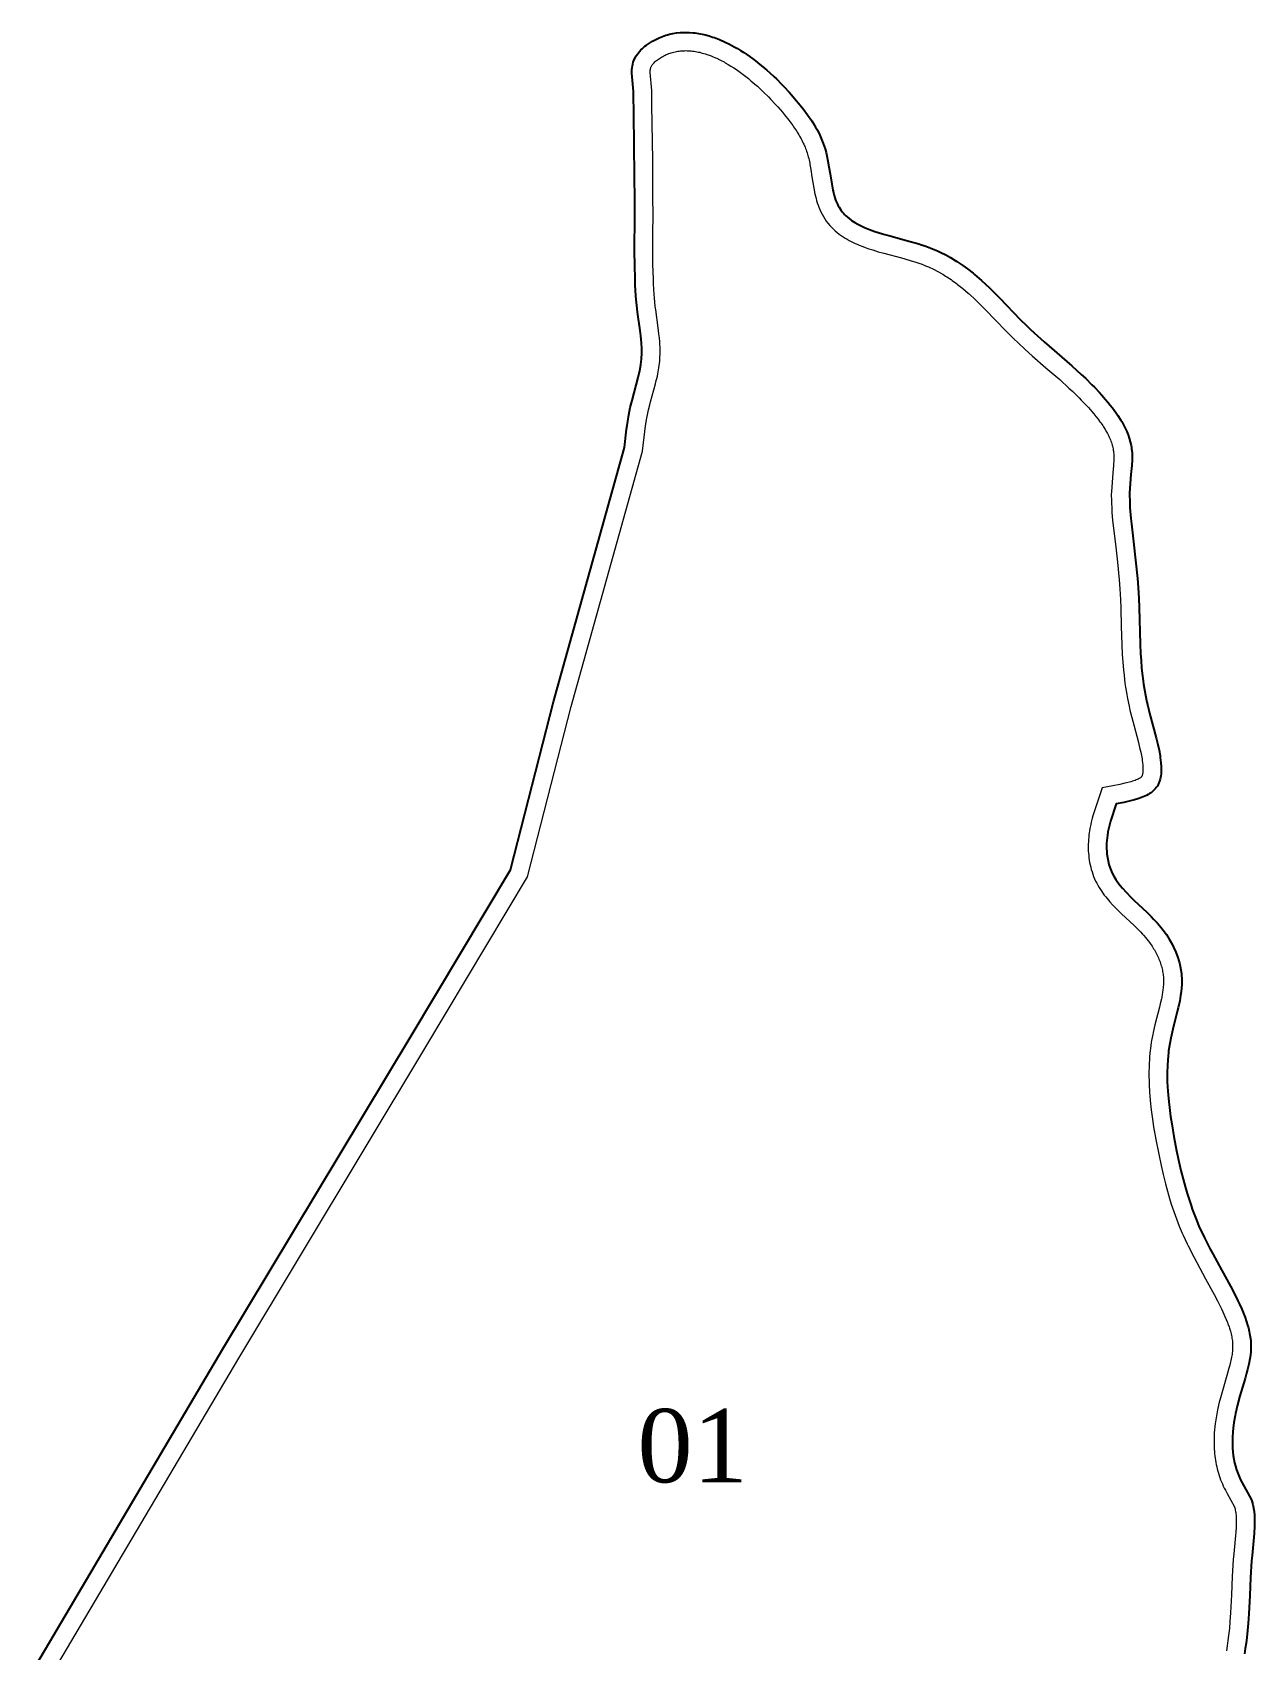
# Model space of a CAD drawing. Extents: x 709175 to 711772, y 7862468 to 7865374.
# Drawn here: x 710938.5 to 711272.4, y 7864932 to 7865373.7 of the extents above; entities that cross this region are included whole.
import ezdxf
from ezdxf.enums import TextEntityAlignment as Align

# ---------------------------------------------------------------- set-up
doc = ezdxf.new("R2010")
doc.units = 0
for name, color, linetype in [('NUMERAÇÕES', 7, 'Continuous'), ('Perimetro', 1, 'Continuous'), ('ÁREAS', 7, 'Continuous')]:
    doc.layers.add(name, color=color, linetype=linetype)
doc.layers.add('NUMERAÇÕES DOS TALHÕES', color=7, linetype='Continuous', true_color=0xffffff)
doc.layers.add('TALHÕES', color=3, linetype='Continuous', lineweight=9, true_color=0x00ff00)
doc.styles.add('AREAS', font='times.ttf')

# ---------------------------------------------------------------- blocks, each defined once
blk = doc.blocks.new('area_de_talhao')
at = {"layer": 'NUMERAÇÕES', "linetype": 'Continuous', "style": 'AREAS'}
blk.add_attdef('NRO', text='', height=20, dxfattribs=at).set_placement((0, 6.08), align=Align.CENTER)
at = {"layer": 'ÁREAS', "linetype": 'Continuous', "style": 'AREAS', "flags": 1}
for tag, height, p in [('AREAREAL', 0.001, (0, 0)), ('AREA', 20, (0, -23.92))]:
    blk.add_attdef(tag, text='', height=height, dxfattribs=at).set_placement(p, align=Align.CENTER)

msp = doc.modelspace()

# ---------------------------------------------------------------- linework, layer by layer
at = {"layer": 'Perimetro', "color": 1}
msp.add_lwpolyline([(710938.53, 7864926.11), (710990.6, 7865014.12), (711041.75, 7865099.19), (711069.13, 7865145.02), (711080.87, 7865190.9), (711100.24, 7865260.36), (711100.84, 7865265.32), (711100.98, 7865266.31), (711101.46, 7865269.27), (711101.85, 7865271.23), (711102.31, 7865273.18), (711104, 7865279.45), (711104.45, 7865281.4), (711104.71, 7865282.88), (711104.84, 7865283.87), (711104.89, 7865284.37), (711104.93, 7865284.87), (711104.97, 7865285.87), (711104.97, 7865287.37), (711104.89, 7865288.87), (711104.8, 7865289.86), (711104.7, 7865290.86), (711104.51, 7865292.34), (711103.83, 7865297.3), (711103.71, 7865298.29), (711103.47, 7865300.78), (711103.39, 7865301.78), (711103.2, 7865304.77), (711103.14, 7865306.27), (711103.04, 7865310.27), (711103.02, 7865313.77), (711103.05, 7865323.77), (711103.04, 7865328.77), (711103.01, 7865333.77), (711102.91, 7865343.77), (711102.71, 7865357.61), (711102.24, 7865362.59), (711102.28, 7865363.59), (711102.34, 7865364.08), (711102.41, 7865364.58), (711102.52, 7865365.07), (711102.65, 7865365.55), (711102.81, 7865366.02), (711103.01, 7865366.48), (711103.23, 7865366.93), (711103.49, 7865367.36), (711103.77, 7865367.77), (711104.07, 7865368.17), (711104.39, 7865368.55), (711104.73, 7865368.92), (711105.09, 7865369.27), (711105.84, 7865369.93), (711106.23, 7865370.24), (711107.05, 7865370.81), (711107.9, 7865371.33), (711108.78, 7865371.81), (711109.69, 7865372.23), (711110.62, 7865372.6), (711111.56, 7865372.93), (711112.04, 7865373.07), (711112.53, 7865373.2), (711113.5, 7865373.41), (711114.49, 7865373.57), (711115.48, 7865373.68), (711115.98, 7865373.71), (711116.98, 7865373.74), (711117.98, 7865373.71), (711118.98, 7865373.64), (711119.48, 7865373.58), (711120.47, 7865373.44), (711121.45, 7865373.26), (711122.42, 7865373.03), (711123.39, 7865372.76), (711124.34, 7865372.46), (711124.81, 7865372.3), (711126.22, 7865371.77), (711127.59, 7865371.17), (711128.94, 7865370.51), (711130.26, 7865369.8), (711131.12, 7865369.3), (711131.98, 7865368.78), (711132.82, 7865368.24), (711133.65, 7865367.68), (711135.28, 7865366.52), (711136.08, 7865365.92), (711137.26, 7865364.99), (711138.03, 7865364.36), (711139.17, 7865363.38), (711139.92, 7865362.72), (711141.02, 7865361.7), (711141.74, 7865361.01), (711143.16, 7865359.6), (711143.85, 7865358.88), (711145.22, 7865357.42), (711145.88, 7865356.67), (711147.19, 7865355.16), (711147.83, 7865354.39), (711149.08, 7865352.82), (711150.27, 7865351.22), (711151.4, 7865349.57), (711151.67, 7865349.15), (711152.44, 7865347.86), (711152.93, 7865346.99), (711153.6, 7865345.65), (711153.81, 7865345.19), (711154.2, 7865344.27), (711154.56, 7865343.34), (711155.04, 7865341.92), (711155.31, 7865340.96), (711155.55, 7865339.98), (711155.84, 7865338.51), (711156.1, 7865337.04), (711156.4, 7865335.06), (711157.17, 7865330.63), (711157.41, 7865329.66), (711157.54, 7865329.17), (711157.84, 7865328.22), (711158.02, 7865327.75), (711158.41, 7865326.83), (711158.63, 7865326.38), (711158.87, 7865325.95), (711159.14, 7865325.52), (711159.42, 7865325.11), (711159.73, 7865324.71), (711160.05, 7865324.33), (711160.39, 7865323.97), (711160.75, 7865323.62), (711161.5, 7865322.96), (711162.3, 7865322.36), (711163.14, 7865321.81), (711164, 7865321.32), (711164.9, 7865320.86), (711165.81, 7865320.45), (711167.2, 7865319.88), (711168.61, 7865319.38), (711169.56, 7865319.07), (711170.99, 7865318.63), (711172.44, 7865318.22), (711177.26, 7865316.92), (711180.63, 7865315.96), (711181.11, 7865315.81), (711182.53, 7865315.33), (711183.93, 7865314.81), (711185.78, 7865314.03), (711186.68, 7865313.61), (711188.02, 7865312.93), (711189.33, 7865312.2), (711190.62, 7865311.43), (711191.04, 7865311.16), (711192.7, 7865310.04), (711193.91, 7865309.15), (711195.48, 7865307.92), (711195.87, 7865307.6), (711197.76, 7865305.97), (711199.95, 7865303.92), (711202.78, 7865301.09), (711208.34, 7865295.34), (711210.11, 7865293.58), (711211.19, 7865292.54), (711213.02, 7865290.84), (711214.89, 7865289.17), (711222.44, 7865282.61), (711225.03, 7865280.27), (711226.13, 7865279.24), (711227.92, 7865277.5), (711228.62, 7865276.79), (711230, 7865275.34), (711230.68, 7865274.6), (711231.67, 7865273.47), (711232.31, 7865272.71), (711232.94, 7865271.93), (711233.56, 7865271.15), (711234.45, 7865269.94), (711235.02, 7865269.12), (711235.82, 7865267.85), (711236.08, 7865267.42), (711236.56, 7865266.54), (711237.01, 7865265.65), (711237.43, 7865264.74), (711237.8, 7865263.82), (711238.13, 7865262.87), (711238.4, 7865261.91), (711238.62, 7865260.93), (711238.71, 7865260.44), (711238.78, 7865259.95), (711238.88, 7865258.95), (711238.92, 7865257.95), (711238.91, 7865256.95), (711238.83, 7865255.45), (711238.6, 7865252.96), (711238.23, 7865247.98), (711238.22, 7865247.48), (711238.25, 7865245.48), (711238.32, 7865243.98), (711238.39, 7865242.99), (711238.56, 7865240.99), (711238.72, 7865239.5), (711239.3, 7865234.54), (711239.86, 7865229.57), (711240.34, 7865224.59), (711240.53, 7865222.1), (711240.7, 7865219.1), (711240.8, 7865216.6), (711241.09, 7865206.61), (711241.21, 7865204.11), (711241.34, 7865202.12), (711241.51, 7865200.12), (711241.67, 7865198.63), (711241.92, 7865196.65), (711242.06, 7865195.66), (711242.38, 7865193.68), (711242.56, 7865192.7), (711242.96, 7865190.74), (711243.18, 7865189.76), (711243.65, 7865187.82), (711245.46, 7865181.06), (711245.83, 7865179.6), (711246.26, 7865177.65), (711246.53, 7865176.18), (711246.61, 7865175.68), (711246.79, 7865174.19), (711246.86, 7865173.2), (711246.87, 7865172.7), (711246.85, 7865171.7), (711246.81, 7865171.2), (711246.75, 7865170.7), (711246.66, 7865170.21), (711246.55, 7865169.72), (711246.41, 7865169.24), (711246.24, 7865168.77), (711246.04, 7865168.32), (711245.8, 7865167.88), (711245.52, 7865167.46), (711245.21, 7865167.07), (711244.87, 7865166.7), (711244.5, 7865166.37), (711244.1, 7865166.06), (711243.69, 7865165.79), (711243.26, 7865165.53), (711242.82, 7865165.3), (711242.36, 7865165.09), (711241.44, 7865164.71), (711240.49, 7865164.39), (711239.53, 7865164.11), (711238.08, 7865163.74), (711236.61, 7865163.42), (711234.57, 7865163.01), (711233, 7865158.26), (711232.62, 7865156.81), (711232.3, 7865155.34), (711232.14, 7865154.36), (711232.07, 7865153.86), (711231.97, 7865152.87), (711231.94, 7865152.37), (711231.91, 7865151.37), (711231.92, 7865150.87), (711231.97, 7865149.87), (711232.01, 7865149.37), (711232.14, 7865148.38), (711232.33, 7865147.4), (711232.57, 7865146.43), (711232.87, 7865145.48), (711233.24, 7865144.55), (711233.45, 7865144.09), (711233.92, 7865143.21), (711234.44, 7865142.35), (711235, 7865141.53), (711235.6, 7865140.73), (711236.24, 7865139.96), (711237.24, 7865138.84), (711238.65, 7865137.42), (711239.37, 7865136.72), (711243.01, 7865133.3), (711244.08, 7865132.25), (711244.78, 7865131.53), (711245.8, 7865130.43), (711246.77, 7865129.29), (711247.39, 7865128.5), (711248.26, 7865127.28), (711249.07, 7865126.02), (711249.8, 7865124.71), (711250.25, 7865123.82), (711250.86, 7865122.45), (711251.23, 7865121.52), (711251.39, 7865121.05), (711251.69, 7865120.09), (711251.83, 7865119.61), (711252.06, 7865118.64), (711252.24, 7865117.66), (711252.38, 7865116.67), (711252.43, 7865116.17), (711252.48, 7865115.17), (711252.49, 7865114.67), (711252.47, 7865113.67), (711252.4, 7865112.67), (711252.3, 7865111.68), (711252.16, 7865110.69), (711251.9, 7865109.21), (711251.48, 7865107.26), (711251.24, 7865106.28), (711250.01, 7865101.44), (711249.45, 7865099), (711249.17, 7865097.53), (711248.87, 7865095.55), (711248.81, 7865095.05), (711248.62, 7865093.06), (711248.53, 7865091.57), (711248.48, 7865089.57), (711248.52, 7865087.07), (711248.64, 7865084.57), (711248.72, 7865083.57), (711248.91, 7865081.58), (711249.08, 7865080.09), (711249.42, 7865077.61), (711249.72, 7865075.64), (711250.32, 7865072.19), (711251.06, 7865068.26), (711251.68, 7865065.32), (711252.24, 7865062.89), (711252.84, 7865060.46), (711253.36, 7865058.53), (711253.92, 7865056.61), (711254.36, 7865055.18), (711254.99, 7865053.28), (711255.32, 7865052.33), (711256.02, 7865050.46), (711256.39, 7865049.53), (711257.17, 7865047.69), (711258.64, 7865044.51), (711260.24, 7865041.4), (711260.94, 7865040.08), (711263.35, 7865035.69), (711265.74, 7865031.3), (711266.67, 7865029.53), (711267.78, 7865027.29), (711268.21, 7865026.39), (711268.83, 7865025.02), (711269.22, 7865024.1), (711269.77, 7865022.7), (711270.1, 7865021.76), (711270.55, 7865020.33), (711270.68, 7865019.85), (711270.91, 7865018.87), (711271.01, 7865018.38), (711271.18, 7865017.4), (711271.29, 7865016.41), (711271.35, 7865015.41), (711271.36, 7865014.91), (711271.36, 7865014.41), (711271.3, 7865013.41), (711271.2, 7865012.41), (711271.06, 7865011.42), (711270.78, 7865009.95), (711270.44, 7865008.49), (711270.18, 7865007.52), (711269.78, 7865006.08), (711268.36, 7865001.28), (711267.7, 7864998.87), (711267.12, 7864996.44), (711267.02, 7864995.95), (711266.67, 7864993.98), (711266.48, 7864992.49), (711266.38, 7864991.5), (711266.3, 7864990), (711266.28, 7864989.5), (711266.29, 7864988), (711266.34, 7864987), (711266.42, 7864986.01), (711266.54, 7864985.01), (711266.7, 7864984.03), (711266.9, 7864983.05), (711267.14, 7864982.08), (711267.42, 7864981.12), (711267.58, 7864980.64), (711267.94, 7864979.71), (711268.13, 7864979.25), (711268.55, 7864978.34), (711271.41, 7864973.07), (711271.58, 7864972.6), (711271.86, 7864971.64), (711271.97, 7864971.15), (711272.15, 7864970.17), (711272.22, 7864969.68), (711272.32, 7864968.68), (711272.35, 7864968.18), (711272.37, 7864967.18), (711272.35, 7864965.68), (711272.23, 7864963.69), (711271.65, 7864957.71), (711271.53, 7864956.22), (711271.26, 7864951.73), (711271.03, 7864946.73), (711270.78, 7864941.74), (711270.61, 7864939.25), (711270.44, 7864937.25), (711270.23, 7864935.26), (711270.04, 7864933.78), (711269.82, 7864932.29), (711269.57, 7864930.81)], dxfattribs=at)
at = {"layer": 'TALHÕES'}
msp.add_lwpolyline([(710942.82, 7864923.55), (710994.9, 7865011.56), (711046.04, 7865096.62), (711073.8, 7865143.08), (711085.7, 7865189.61), (711105.16, 7865259.38), (711105.8, 7865264.67), (711105.93, 7865265.57), (711106.3, 7865267.95), (711106.38, 7865268.34), (711106.75, 7865270.21), (711106.83, 7865270.6), (711107.16, 7865271.96), (711107.39, 7865272.85), (711108.72, 7865277.7), (711108.86, 7865278.28), (711109.23, 7865279.84), (711109.35, 7865280.44), (711109.55, 7865281.54), (711109.65, 7865282.13), (711109.73, 7865282.72), (711109.81, 7865283.32), (711109.87, 7865283.92), (711109.92, 7865284.53), (711109.95, 7865285.14), (711109.97, 7865285.74), (711109.98, 7865286.34), (711109.98, 7865286.93), (711109.97, 7865287.53), (711109.91, 7865288.64), (711109.88, 7865289.24), (711109.78, 7865290.34), (711109.67, 7865291.43), (711109.47, 7865293), (711108.79, 7865297.93), (711108.68, 7865298.83), (711108.45, 7865301.22), (711108.37, 7865302.13), (711108.2, 7865305.03), (711108.14, 7865306.44), (711108.04, 7865310.35), (711108.02, 7865313.77), (711108.03, 7865318.75), (711108.05, 7865323.76), (711108.04, 7865328.78), (711108.01, 7865333.8), (711107.97, 7865338.82), (711107.91, 7865343.83), (711107.84, 7865348.84), (711107.77, 7865353.84), (711107.7, 7865357.89), (711107.25, 7865362.76), (711107.25, 7865362.86), (711107.27, 7865363.16), (711107.3, 7865363.43), (711107.33, 7865363.67), (711107.38, 7865363.88), (711107.43, 7865364.07), (711107.49, 7865364.23), (711107.55, 7865364.37), (711107.62, 7865364.53), (711107.72, 7865364.69), (711107.84, 7865364.87), (711107.98, 7865365.05), (711108.14, 7865365.24), (711108.32, 7865365.44), (711108.53, 7865365.64), (711108.75, 7865365.84), (711108.99, 7865366.05), (711109.24, 7865366.24), (711109.51, 7865366.44), (711109.79, 7865366.63), (711110.09, 7865366.82), (711110.39, 7865367), (711110.7, 7865367.17), (711111.02, 7865367.34), (711111.35, 7865367.5), (711111.68, 7865367.65), (711112.02, 7865367.79), (711112.36, 7865367.92), (711112.7, 7865368.04), (711113.04, 7865368.15), (711113.39, 7865368.25), (711113.74, 7865368.34), (711114.09, 7865368.43), (711114.44, 7865368.5), (711114.8, 7865368.56), (711115.16, 7865368.62), (711115.52, 7865368.66), (711115.88, 7865368.69), (711116.25, 7865368.72), (711116.62, 7865368.73), (711116.99, 7865368.74), (711117.36, 7865368.73), (711117.74, 7865368.72), (711118.11, 7865368.7), (711118.49, 7865368.66), (711118.87, 7865368.62), (711119.26, 7865368.57), (711119.64, 7865368.51), (711120.03, 7865368.44), (711120.42, 7865368.36), (711120.8, 7865368.28), (711121.19, 7865368.18), (711121.58, 7865368.08), (711121.97, 7865367.97), (711122.36, 7865367.85), (711122.76, 7865367.72), (711123.13, 7865367.59), (711123.95, 7865367.29), (711124.3, 7865367.15), (711125.12, 7865366.8), (711125.47, 7865366.64), (711126.28, 7865366.25), (711126.64, 7865366.07), (711127.44, 7865365.65), (711127.8, 7865365.45), (711128.57, 7865365), (711129.33, 7865364.54), (711130.08, 7865364.05), (711130.83, 7865363.56), (711131.57, 7865363.04), (711132.31, 7865362.51), (711133.02, 7865361.96), (711134.12, 7865361.1), (711134.81, 7865360.53), (711135.88, 7865359.61), (711136.56, 7865359.01), (711137.6, 7865358.05), (711138.25, 7865357.43), (711139.6, 7865356.09), (711140.23, 7865355.44), (711141.52, 7865354.04), (711142.13, 7865353.37), (711143.38, 7865351.92), (711143.95, 7865351.23), (711145.14, 7865349.74), (711145.39, 7865349.42), (711146.22, 7865348.29), (711146.45, 7865347.97), (711147.22, 7865346.83), (711147.43, 7865346.5), (711147.9, 7865345.73), (711148.09, 7865345.39), (711148.52, 7865344.62), (711148.7, 7865344.28), (711149.08, 7865343.5), (711149.24, 7865343.16), (711149.58, 7865342.37), (711149.72, 7865342.01), (711149.87, 7865341.62), (711150, 7865341.24), (711150.13, 7865340.86), (711150.25, 7865340.47), (711150.37, 7865340.08), (711150.47, 7865339.69), (711150.57, 7865339.29), (711150.66, 7865338.9), (711150.85, 7865338.02), (711150.92, 7865337.62), (711151.16, 7865336.24), (711151.47, 7865334.25), (711152.27, 7865329.63), (711152.43, 7865328.96), (711152.58, 7865328.38), (711152.74, 7865327.79), (711152.92, 7865327.19), (711153.12, 7865326.57), (711153.35, 7865325.95), (711153.6, 7865325.33), (711153.89, 7865324.69), (711154.21, 7865324.05), (711154.57, 7865323.41), (711154.96, 7865322.78), (711155.38, 7865322.16), (711155.83, 7865321.58), (711156.31, 7865321.02), (711156.8, 7865320.49), (711157.31, 7865319.98), (711157.83, 7865319.51), (711158.36, 7865319.07), (711158.9, 7865318.65), (711159.44, 7865318.26), (711159.99, 7865317.89), (711160.53, 7865317.54), (711161.08, 7865317.22), (711161.63, 7865316.91), (711162.18, 7865316.63), (711162.73, 7865316.36), (711163.27, 7865316.1), (711163.81, 7865315.86), (711164.37, 7865315.62), (711165.4, 7865315.21), (711165.97, 7865315.01), (711167, 7865314.64), (711168.05, 7865314.3), (711169.58, 7865313.83), (711171.1, 7865313.4), (711175.93, 7865312.11), (711179.19, 7865311.17), (711179.56, 7865311.05), (711180.9, 7865310.6), (711181.28, 7865310.47), (711182.12, 7865310.15), (711182.5, 7865310), (711183.33, 7865309.65), (711183.7, 7865309.48), (711184.52, 7865309.1), (711184.88, 7865308.92), (711185.69, 7865308.51), (711186.05, 7865308.31), (711186.84, 7865307.87), (711187.19, 7865307.66), (711187.97, 7865307.18), (711188.31, 7865306.97), (711189.46, 7865306.2), (711189.79, 7865305.97), (711190.91, 7865305.15), (711191.24, 7865304.9), (711192.34, 7865304.03), (711192.65, 7865303.77), (711194.09, 7865302.54), (711194.39, 7865302.27), (711196.16, 7865300.63), (711196.45, 7865300.35), (711199.21, 7865297.59), (711201.27, 7865295.46), (711204.78, 7865291.83), (711206.61, 7865290.01), (711207.76, 7865288.9), (711209.66, 7865287.14), (711211.58, 7865285.42), (711215.38, 7865282.12), (711219.12, 7865278.87), (711221.65, 7865276.59), (711222.67, 7865275.63), (711224.4, 7865273.95), (711225.03, 7865273.3), (711226.34, 7865271.93), (711226.95, 7865271.26), (711227.88, 7865270.2), (711228.47, 7865269.51), (711229.04, 7865268.81), (711229.59, 7865268.11), (711230.12, 7865267.39), (711230.36, 7865267.06), (711230.87, 7865266.32), (711231.08, 7865266), (711231.55, 7865265.25), (711231.74, 7865264.93), (711232.16, 7865264.18), (711232.33, 7865263.84), (711232.51, 7865263.48), (711232.68, 7865263.13), (711232.83, 7865262.77), (711232.98, 7865262.42), (711233.12, 7865262.06), (711233.24, 7865261.71), (711233.36, 7865261.36), (711233.47, 7865261.01), (711233.56, 7865260.67), (711233.64, 7865260.33), (711233.71, 7865259.98), (711233.77, 7865259.65), (711233.82, 7865259.31), (711233.86, 7865258.97), (711233.89, 7865258.62), (711233.91, 7865258.25), (711233.92, 7865257.88), (711233.92, 7865257.49), (711233.91, 7865257.09), (711233.9, 7865256.69), (711233.84, 7865255.79), (711233.81, 7865255.39), (711233.62, 7865253.39), (711233.23, 7865248.21), (711233.22, 7865247.5), (711233.23, 7865245.89), (711233.25, 7865245.29), (711233.33, 7865243.7), (711233.4, 7865242.6), (711233.58, 7865240.51), (711233.75, 7865238.95), (711234.34, 7865233.96), (711234.89, 7865229.05), (711235.36, 7865224.16), (711235.54, 7865221.76), (711235.71, 7865218.86), (711235.81, 7865216.44), (711235.94, 7865211.46), (711236.09, 7865206.41), (711236.22, 7865203.82), (711236.36, 7865201.74), (711236.53, 7865199.65), (711236.7, 7865198.06), (711236.96, 7865195.98), (711237.12, 7865194.9), (711237.45, 7865192.83), (711237.65, 7865191.75), (711238.07, 7865189.69), (711238.31, 7865188.62), (711238.81, 7865186.59), (711239.33, 7865184.6), (711240.62, 7865179.8), (711240.96, 7865178.44), (711241.27, 7865177.08), (711241.36, 7865176.69), (711241.61, 7865175.34), (711241.66, 7865174.97), (711241.77, 7865174.12), (711241.81, 7865173.75), (711241.84, 7865173.37), (711241.86, 7865173), (711241.87, 7865172.64), (711241.87, 7865172.31), (711241.86, 7865171.99), (711241.83, 7865171.7), (711241.8, 7865171.43), (711241.76, 7865171.19), (711241.71, 7865170.98), (711241.66, 7865170.8), (711241.61, 7865170.65), (711241.56, 7865170.54), (711241.51, 7865170.45), (711241.47, 7865170.39), (711241.42, 7865170.33), (711241.37, 7865170.28), (711241.3, 7865170.21), (711241.18, 7865170.13), (711241.03, 7865170.02), (711240.83, 7865169.9), (711240.59, 7865169.78), (711240.32, 7865169.65), (711240.02, 7865169.53), (711239.7, 7865169.4), (711239.35, 7865169.28), (711238.99, 7865169.16), (711238.6, 7865169.04), (711238.22, 7865168.93), (711237.36, 7865168.71), (711236.96, 7865168.62), (711235.58, 7865168.31), (711233.67, 7865167.93), (711230.73, 7865167.35), (711228.22, 7865159.71), (711228.04, 7865159.07), (711227.76, 7865158), (711227.62, 7865157.4), (711227.39, 7865156.29), (711227.28, 7865155.67), (711227.19, 7865155.08), (711227.11, 7865154.47), (711227.04, 7865153.86), (711226.99, 7865153.24), (711226.95, 7865152.62), (711226.92, 7865152), (711226.91, 7865151.38), (711226.92, 7865150.75), (711226.94, 7865150.12), (711226.98, 7865149.49), (711227.04, 7865148.86), (711227.11, 7865148.23), (711227.2, 7865147.6), (711227.31, 7865146.96), (711227.44, 7865146.33), (711227.59, 7865145.69), (711227.76, 7865145.06), (711227.95, 7865144.42), (711228.17, 7865143.79), (711228.4, 7865143.16), (711228.67, 7865142.53), (711228.95, 7865141.92), (711229.25, 7865141.33), (711229.56, 7865140.75), (711229.89, 7865140.18), (711230.23, 7865139.64), (711230.59, 7865139.11), (711230.95, 7865138.6), (711231.31, 7865138.1), (711231.69, 7865137.62), (711232.06, 7865137.16), (711232.44, 7865136.7), (711232.84, 7865136.25), (711233.59, 7865135.43), (711234.01, 7865134.99), (711235.14, 7865133.86), (711235.92, 7865133.1), (711239.55, 7865129.69), (711240.54, 7865128.71), (711241.17, 7865128.07), (711241.78, 7865127.42), (711242.05, 7865127.12), (711242.63, 7865126.45), (711242.87, 7865126.16), (711243.41, 7865125.47), (711243.64, 7865125.16), (711243.88, 7865124.82), (711244.12, 7865124.48), (711244.34, 7865124.14), (711244.57, 7865123.79), (711244.78, 7865123.44), (711244.99, 7865123.09), (711245.19, 7865122.73), (711245.38, 7865122.38), (711245.57, 7865122.01), (711245.75, 7865121.65), (711245.92, 7865121.29), (711246.08, 7865120.92), (711246.24, 7865120.55), (711246.39, 7865120.18), (711246.53, 7865119.81), (711246.66, 7865119.44), (711246.78, 7865119.07), (711246.89, 7865118.7), (711246.99, 7865118.33), (711247.09, 7865117.96), (711247.17, 7865117.59), (711247.24, 7865117.22), (711247.31, 7865116.85), (711247.36, 7865116.49), (711247.41, 7865116.13), (711247.44, 7865115.77), (711247.47, 7865115.4), (711247.48, 7865115.03), (711247.49, 7865114.66), (711247.48, 7865114.27), (711247.47, 7865113.89), (711247.45, 7865113.49), (711247.42, 7865113.1), (711247.38, 7865112.69), (711247.34, 7865112.31), (711247.22, 7865111.43), (711247.15, 7865111.05), (711246.99, 7865110.15), (711246.91, 7865109.75), (711246.6, 7865108.38), (711246.39, 7865107.49), (711245.15, 7865102.63), (711244.67, 7865100.58), (711244.55, 7865099.99), (711244.24, 7865098.41), (711244.14, 7865097.8), (711243.91, 7865096.21), (711243.84, 7865095.6), (711243.68, 7865094.01), (711243.63, 7865093.41), (711243.54, 7865091.81), (711243.52, 7865091.22), (711243.48, 7865089.63), (711243.48, 7865089.03), (711243.52, 7865086.93), (711243.54, 7865086.34), (711243.66, 7865084.24), (711243.74, 7865083.15), (711243.94, 7865081.06), (711244.12, 7865079.47), (711244.47, 7865076.9), (711244.79, 7865074.83), (711245.4, 7865071.3), (711246.16, 7865067.28), (711246.8, 7865064.25), (711247.37, 7865061.73), (711248, 7865059.21), (711248.55, 7865057.18), (711249.13, 7865055.17), (711249.6, 7865053.65), (711250.26, 7865051.66), (711250.62, 7865050.63), (711251.35, 7865048.67), (711251.76, 7865047.64), (711252.57, 7865045.71), (711252.81, 7865045.16), (711253.91, 7865042.81), (711254.17, 7865042.28), (711255.81, 7865039.08), (711256.55, 7865037.69), (711258.97, 7865033.29), (711261.33, 7865028.95), (711262.21, 7865027.26), (711263.28, 7865025.11), (711263.67, 7865024.28), (711264.25, 7865023.01), (711264.6, 7865022.19), (711264.93, 7865021.36), (711265.07, 7865020.98), (711265.37, 7865020.14), (711265.49, 7865019.78), (711265.74, 7865018.95), (711265.84, 7865018.58), (711265.94, 7865018.2), (711266.02, 7865017.81), (711266.1, 7865017.44), (711266.17, 7865017.06), (711266.23, 7865016.69), (711266.28, 7865016.33), (711266.31, 7865015.96), (711266.34, 7865015.61), (711266.36, 7865015.25), (711266.36, 7865014.9), (711266.36, 7865014.54), (711266.34, 7865014.17), (711266.32, 7865013.8), (711266.28, 7865013.42), (711266.24, 7865013.03), (711266.19, 7865012.63), (711266.12, 7865012.23), (711266.06, 7865011.85), (711265.88, 7865010.98), (711265.8, 7865010.59), (711265.59, 7865009.71), (711265.36, 7865008.84), (711264.97, 7865007.47), (711263.55, 7865002.65), (711262.87, 7865000.15), (711262.72, 7864999.57), (711262.24, 7864997.51), (711262.12, 7864996.91), (711261.82, 7864995.32), (711261.73, 7864994.72), (711261.58, 7864993.63), (711261.51, 7864993.02), (711261.4, 7864991.92), (711261.36, 7864991.31), (711261.3, 7864990.19), (711261.28, 7864989.57), (711261.28, 7864988.45), (711261.3, 7864987.83), (711261.35, 7864986.7), (711261.39, 7864986.09), (711261.45, 7864985.5), (711261.51, 7864984.91), (711261.59, 7864984.32), (711261.68, 7864983.73), (711261.78, 7864983.14), (711261.89, 7864982.54), (711262.02, 7864981.95), (711262.16, 7864981.36), (711262.31, 7864980.77), (711262.48, 7864980.18), (711262.66, 7864979.59), (711262.86, 7864979), (711263.07, 7864978.41), (711263.3, 7864977.83), (711263.55, 7864977.25), (711263.81, 7864976.67), (711264.08, 7864976.1), (711264.37, 7864975.54), (711264.67, 7864975), (711264.91, 7864974.59), (711266.83, 7864971.03), (711266.83, 7864971.01), (711266.93, 7864970.71), (711267.01, 7864970.41), (711267.09, 7864970.09), (711267.15, 7864969.76), (711267.21, 7864969.42), (711267.26, 7864969.06), (711267.3, 7864968.7), (711267.33, 7864968.32), (711267.35, 7864967.94), (711267.37, 7864967.54), (711267.37, 7864967.14), (711267.37, 7864966.74), (711267.35, 7864965.86), (711267.33, 7864965.46), (711267.24, 7864964.07), (711267.16, 7864963.15), (711266.67, 7864958.16), (711266.54, 7864956.57), (711266.27, 7864951.99), (711266.04, 7864946.97), (711265.79, 7864942.04), (711265.62, 7864939.63), (711265.46, 7864937.73), (711265.26, 7864935.84), (711265.08, 7864934.45), (711264.88, 7864933.06), (711264.65, 7864931.69)], dxfattribs=at)

# ---------------------------------------------------------------- block references
at = {"layer": 'NUMERAÇÕES DOS TALHÕES'}
ref = msp.add_blockref('area_de_talhao', (711118.89, 7864971.62), dxfattribs=at)
ref.add_attrib('NRO', '01', dxfattribs={"layer": 'NUMERAÇÕES', "height": 20, "style": 'AREAS'}).set_placement((711118.89, 7864977.7), align=Align.CENTER)

doc.saveas('drawing.dxf')
